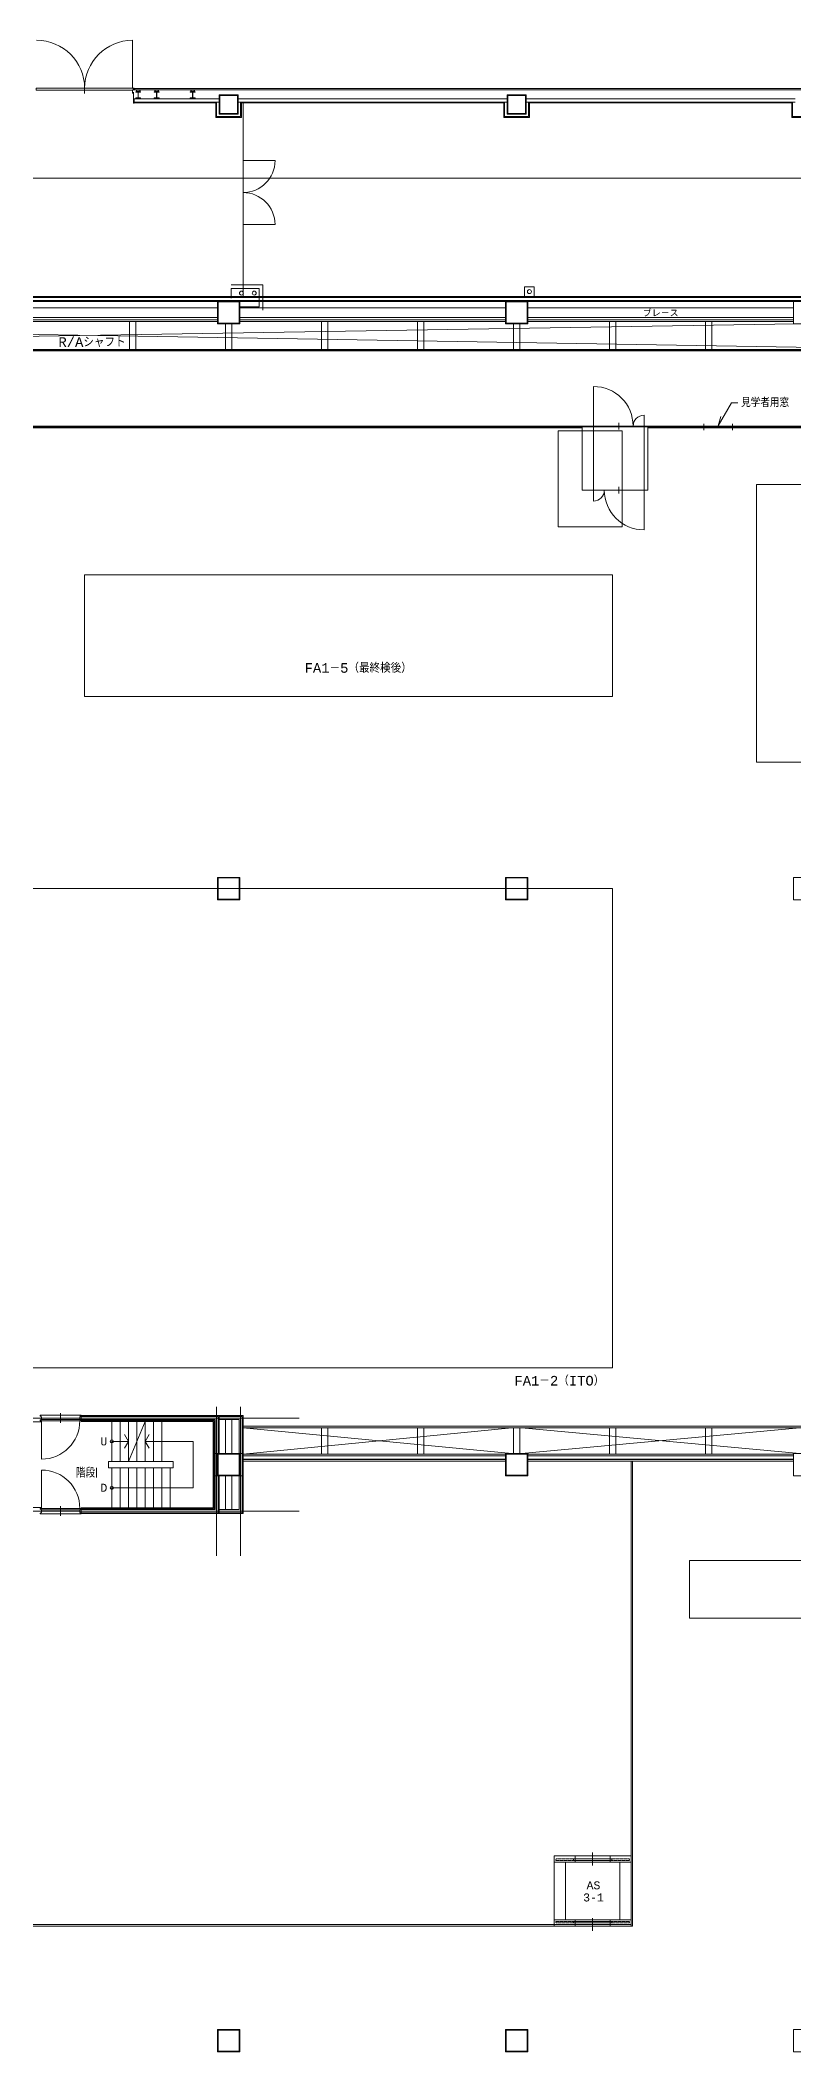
# Model space of a CAD drawing. Extents: x 225000 to 2157367, y 208400 to 840900.
# Drawn here: x 331038 to 354586, y 398852 to 461712 of the extents above; entities that cross this region are included whole.
import ezdxf
from ezdxf.enums import TextEntityAlignment as Align

# ---------------------------------------------------------------- set-up
doc = ezdxf.new("R2010")
doc.units = 0
doc.header["$LTSCALE"] = 10
doc.linetypes.add('Data Center Layout_L20$0$CENTER', pattern=[2, 1.25, -0.25, 0.25, -0.25])
doc.linetypes.add('Data Center Layout_L20$0$DOTK1', pattern=[0.1, 0.05, -0.05])
for name, color, linetype, lineweight in [('Data Center Layout_L20$0$ARC', 252, 'Continuous', 0), ('Data Center Layout_L20$0$K-SIN', 252, 'Data Center Layout_L20$0$CENTER', 9), ('Data Center Layout_L20$0$SUGATA3', 252, 'Continuous', 0)]:
    doc.layers.add(name, color=color, linetype=linetype, lineweight=lineweight)
doc.styles.add('Data Center Layout_L20$0$ATS', font='monotxt', dxfattribs={"bigfont": 'BIGFONT'})
doc.styles.add('Data Center Layout_L20$0$ROMS', font='ROMANS.shx', dxfattribs={"bigfont": 'bigfont.shx'})

# ---------------------------------------------------------------- blocks, each defined once
blk = doc.blocks.new('Data Center Layout_L20')
at = {"layer": 'Data Center Layout_L20$0$ARC'}
for p, q in [((333925.59, 261712.31), (333925.59, 260212.31)), ((333970.59, 260202.31), (355425.59, 260202.31)), ((333970.59, 260167.31), (355390.59, 260167.31)), ((336625.59, 259877.31), (333975.59, 259877.31)), ((333975.59, 259752.31), (333975.59, 259877.31)), ((336625.59, 259777.31), (333975.59, 259777.31)), ((336525.59, 259752.31), (333975.59, 259752.31)), ((333990.59, 260202.31), (333990.59, 260167.31)), ((336525.59, 259752.31), (336525.59, 259302.31)), ((336550.59, 259777.31), (336550.59, 259327.31)), ((337225.59, 259877.31), (345625.59, 259877.31)), ((337225.59, 259777.31), (345625.59, 259777.31)), ((337300.59, 259777.31), (337300.59, 259327.31)), ((337325.59, 259752.31), (345525.59, 259752.31)), ((337325.59, 259752.31), (337325.59, 259302.31)), ((337375.59, 259752.31), (337375.59, 253702.31)), ((345525.59, 259752.31), (345525.59, 259302.31)), ((345550.59, 259777.31), (345550.59, 259327.31)), ((346225.59, 259877.31), (354625.59, 259877.31)), ((346225.59, 259777.31), (354625.59, 259777.31)), ((346300.59, 259777.31), (346300.59, 259327.31)), ((346325.59, 259752.31), (346325.59, 259302.31)), ((346325.59, 259752.31), (354525.59, 259752.31)), ((354525.59, 259752.31), (354525.59, 259302.31)), ((354550.59, 259777.31), (354550.59, 259327.31)), ((336525.59, 259302.31), (337325.59, 259302.31)), ((336550.59, 259327.31), (337300.59, 259327.31)), ((345525.59, 259302.31), (346325.59, 259302.31)), ((345550.59, 259327.31), (346300.59, 259327.31)), ((354525.59, 259302.31), (354975.59, 259302.31)), ((354550.59, 259327.31), (355000.59, 259327.31)), ((306955.59, 253702.31), (357895.59, 253702.31)), ((306955.59, 253677.31), (357895.59, 253677.31)), ((306955.59, 253577.31), (357895.59, 253577.31)), ((306955.59, 253552.31), (357895.59, 253552.31)), ((328275.59, 253352.31), (336575.59, 253352.31)), ((337275.59, 253352.31), (345575.59, 253352.31)), ((305775.59, 252927.31), (359075.59, 252052.31)), ((305775.59, 252052.31), (359075.59, 252927.31)), ((328275.59, 253052.31), (336575.59, 253052.31)), ((328275.59, 252977.31), (336575.59, 252977.31)), ((328275.59, 252927.31), (336575.59, 252927.31)), ((337275.59, 253052.31), (345575.59, 253052.31)), ((337275.59, 252977.31), (345575.59, 252977.31)), ((337275.59, 252927.31), (345575.59, 252927.31)), ((346275.59, 252977.31), (354575.59, 252977.31)), ((346275.59, 252927.31), (354575.59, 252927.31)), ((359125.59, 252002.31), (305725.59, 252002.31)), ((359075.59, 252052.31), (305775.59, 252052.31)), ((305275.59, 249652.31), (347975.59, 249652.31)), ((305275.59, 249602.31), (347975.59, 249602.31)), ((350025.59, 249652.31), (351325.59, 249652.31)), ((350025.59, 249602.31), (351325.59, 249602.31)), ((351425.59, 249652.31), (352125.59, 249652.31)), ((351425.59, 249627.31), (352125.59, 249627.31)), ((351425.59, 249602.31), (352125.59, 249602.31)), ((351775.59, 249727.31), (351775.59, 249527.31)), ((352325.59, 249652.31), (353025.59, 249652.31)), ((352325.59, 249627.31), (353025.59, 249627.31)), ((352325.59, 249602.31), (353025.59, 249602.31)), ((352675.59, 249727.31), (352675.59, 249527.31)), ((353125.59, 249652.31), (359125.59, 249652.31)), ((353125.59, 249602.31), (359125.59, 249602.31)), ((331060.59, 218742.31), (332290.59, 218742.31)), ((331075.59, 217372.31), (331075.59, 218572.31)), ((332315.59, 218732.31), (336625.59, 218732.31)), ((332315.59, 218707.31), (336600.59, 218707.31)), ((332315.59, 218607.31), (336500.59, 218607.31)), ((332315.59, 218582.31), (336475.59, 218582.31)), ((336475.59, 215822.31), (336475.59, 218582.31)), ((336500.59, 215797.31), (336500.59, 218607.31)), ((336600.59, 217552.31), (336600.59, 218707.31)), ((336625.59, 217552.31), (336625.59, 218732.31)), ((336625.59, 218732.31), (337375.59, 218732.31)), ((336625.59, 218707.31), (337350.59, 218707.31)), ((337350.59, 215697.31), (337350.59, 218707.31)), ((337375.59, 215672.31), (337375.59, 218732.31)), ((382525.59, 218402.31), (337375.59, 218402.31)), ((345775.59, 217552.31), (337375.59, 218352.31)), ((337375.59, 217522.31), (345775.59, 218352.31)), ((382475.59, 218352.31), (337375.59, 218352.31)), ((354775.59, 217552.31), (346075.59, 218352.31)), ((346075.59, 217552.31), (354775.59, 218352.31)), ((345575.59, 217522.31), (337375.59, 217522.31)), ((354575.59, 217522.31), (346275.59, 217522.31)), ((331075.59, 217032.31), (331075.59, 215832.31)), ((345575.59, 217472.31), (337375.59, 217472.31)), ((345575.59, 217372.31), (337375.59, 217372.31)), ((345575.59, 217359.81), (337375.59, 217359.81)), ((345575.59, 217309.81), (337375.59, 217309.81)), ((354575.59, 217472.31), (346275.59, 217472.31)), ((354575.59, 217372.31), (346275.59, 217372.31)), ((354575.59, 217359.81), (346275.59, 217359.81)), ((354575.59, 217309.81), (346275.59, 217309.81)), ((349500.59, 202827.31), (349500.59, 217309.81)), ((349550.59, 202777.31), (349550.59, 217309.81)), ((336600.59, 215697.31), (336600.59, 216852.31)), ((336625.59, 215672.31), (336625.59, 216852.31)), ((331060.59, 215662.31), (332290.59, 215662.31)), ((332315.59, 215822.31), (336475.59, 215822.31)), ((332315.59, 215797.31), (336500.59, 215797.31)), ((332315.59, 215697.31), (336600.59, 215697.31)), ((332315.59, 215672.31), (336625.59, 215672.31)), ((336625.59, 215697.31), (337350.59, 215697.31)), ((336625.59, 215672.31), (337375.59, 215672.31)), ((297901.05, 202777.31), (349550.59, 202777.31)), ((297950.58, 202827.31), (349500.59, 202827.31))]:
    blk.add_line(p, q, dxfattribs=at)
at = {"layer": 'Data Center Layout_L20$0$ARC', "linetype": 'Continuous'}
for p, q in [((332425.59, 260352.31), (332425.59, 260052.31)), ((338375.59, 257952.31), (337375.59, 257952.31)), ((338375.59, 255952.31), (337375.59, 255952.31)), ((348325.59, 250892.31), (348325.59, 249652.31)), ((348325.59, 249652.31), (348325.59, 247652.31)), ((349115.59, 249552.31), (349115.59, 249752.31)), ((349905.59, 249992.31), (349905.59, 249652.31)), ((349905.59, 249652.31), (349905.59, 247652.31)), ((349115.59, 247752.31), (349115.59, 247552.31)), ((348325.59, 247312.31), (348325.59, 247652.31)), ((349905.59, 246412.31), (349905.59, 247652.31)), ((331675.59, 218807.31), (331675.59, 218507.31)), ((331675.59, 215597.31), (331675.59, 215897.31)), ((347750.59, 204977.31), (347750.59, 204777.31)), ((348300.59, 205077.31), (348300.59, 204677.31)), ((348850.59, 204977.31), (348850.59, 204777.31)), ((347100.59, 204777.31), (349500.59, 204777.31)), ((347450.59, 204777.31), (347450.59, 202977.31)), ((349150.59, 204777.31), (349150.59, 202977.31)), ((347100.59, 202977.31), (349500.59, 202977.31)), ((347750.59, 202777.31), (347750.59, 202977.31)), ((348300.59, 202627.31), (348300.59, 203027.31)), ((348850.59, 202777.31), (348850.59, 202977.31))]:
    blk.add_line(p, q, dxfattribs=at)
at = {"layer": 'Data Center Layout_L20$0$ARC'}
for points in [[(330910.59, 260212.31), (332425.59, 260212.31), (332425.59, 260152.31), (330910.59, 260152.31)], [(333940.59, 260212.31), (332425.59, 260212.31), (332425.59, 260152.31), (333940.59, 260152.31)], [(334175.59, 260102.31), (334025.59, 260102.31), (334025.59, 260093.31), (334097.59, 260093.31), (334097.59, 259911.31), (334025.59, 259911.31), (334025.59, 259902.31), (334175.59, 259902.31), (334175.59, 259911.31), (334103.59, 259911.31), (334103.59, 260093.31), (334175.59, 260093.31)], [(334044.59, 260152.31), (334044.59, 260102.31), (334094.59, 260102.31), (334094.59, 260108.31), (334050.59, 260108.31), (334050.59, 260152.31)], [(334150.59, 260117.31), (334050.59, 260117.31), (334050.59, 260167.31), (334150.59, 260167.31)], [(334156.59, 260152.31), (334156.59, 260102.31), (334106.59, 260102.31), (334106.59, 260108.31), (334150.59, 260108.31), (334150.59, 260152.31)], [(334600.59, 260102.31), (334750.59, 260102.31), (334750.59, 260093.31), (334678.59, 260093.31), (334678.59, 259911.31), (334750.59, 259911.31), (334750.59, 259902.31), (334600.59, 259902.31), (334600.59, 259911.31), (334672.59, 259911.31), (334672.59, 260093.31), (334600.59, 260093.31)], [(334619.59, 260152.31), (334619.59, 260102.31), (334669.59, 260102.31), (334669.59, 260108.31), (334625.59, 260108.31), (334625.59, 260152.31)], [(334625.59, 260117.31), (334725.59, 260117.31), (334725.59, 260167.31), (334625.59, 260167.31)], [(334731.59, 260152.31), (334731.59, 260102.31), (334681.59, 260102.31), (334681.59, 260108.31), (334725.59, 260108.31), (334725.59, 260152.31)], [(335725.59, 260102.31), (335875.59, 260102.31), (335875.59, 260093.31), (335803.59, 260093.31), (335803.59, 259911.31), (335875.59, 259911.31), (335875.59, 259902.31), (335725.59, 259902.31), (335725.59, 259911.31), (335797.59, 259911.31), (335797.59, 260093.31), (335725.59, 260093.31)], [(335744.59, 260152.31), (335744.59, 260102.31), (335794.59, 260102.31), (335794.59, 260108.31), (335750.59, 260108.31), (335750.59, 260152.31)], [(335750.59, 260117.31), (335850.59, 260117.31), (335850.59, 260167.31), (335750.59, 260167.31)], [(335856.59, 260152.31), (335856.59, 260102.31), (335806.59, 260102.31), (335806.59, 260108.31), (335850.59, 260108.31), (335850.59, 260152.31)], [(337225.59, 259402.31), (337225.59, 260002.31), (336625.59, 260002.31), (336625.59, 259402.31)], [(337205.59, 259422.31), (337205.59, 259982.31), (336645.59, 259982.31), (336645.59, 259422.31)], [(346225.59, 259402.31), (346225.59, 260002.31), (345625.59, 260002.31), (345625.59, 259402.31)], [(346205.59, 259422.31), (346205.59, 259982.31), (345645.59, 259982.31), (345645.59, 259422.31)], [(346475.59, 254002.31), (346475.59, 253702.31), (346175.59, 253702.31), (346175.59, 254002.31)], [(336575.59, 252852.31), (336575.59, 253552.31), (337275.59, 253552.31), (337275.59, 252852.31)], [(336595.59, 252872.31), (336595.59, 253532.31), (337255.59, 253532.31), (337255.59, 252872.31)], [(345575.59, 252852.31), (345575.59, 253552.31), (346275.59, 253552.31), (346275.59, 252852.31)], [(345595.59, 252872.31), (345595.59, 253532.31), (346255.59, 253532.31), (346255.59, 252872.31)], [(346275.59, 253052.31), (354575.59, 253052.31), (354575.59, 253352.31), (346275.59, 253352.31)], [(354575.59, 252852.31), (354575.59, 253552.31), (355275.59, 253552.31), (355275.59, 252852.31)], [(333825.59, 252052.31), (334025.59, 252052.31), (334025.59, 252927.31), (333825.59, 252927.31)], [(336825.59, 252052.31), (337025.59, 252052.31), (337025.59, 252852.31), (336825.59, 252852.31)], [(339825.59, 252052.31), (340025.59, 252052.31), (340025.59, 252927.31), (339825.59, 252927.31)], [(342825.59, 252052.31), (343025.59, 252052.31), (343025.59, 252927.31), (342825.59, 252927.31)], [(345825.59, 252052.31), (346025.59, 252052.31), (346025.59, 252852.31), (345825.59, 252852.31)], [(348825.59, 252052.31), (349025.59, 252052.31), (349025.59, 252927.31), (348825.59, 252927.31)], [(351825.59, 252052.31), (352025.59, 252052.31), (352025.59, 252927.31), (351825.59, 252927.31)], [(351325.59, 249652.31), (351395.59, 249652.31), (351395.59, 249602.31), (351325.59, 249602.31)], [(352225.59, 249652.31), (352155.59, 249652.31), (352155.59, 249602.31), (352225.59, 249602.31)], [(352225.59, 249652.31), (352295.59, 249652.31), (352295.59, 249602.31), (352225.59, 249602.31)], [(353125.59, 249652.31), (353055.59, 249652.31), (353055.59, 249602.31), (353125.59, 249602.31)], [(349225.59, 246507.31), (349225.59, 249507.31), (347225.59, 249507.31), (347225.59, 246507.31)], [(372925.59, 247827.31), (353425.59, 247827.31), (353425.59, 239152.31), (362425.59, 239152.31), (362425.59, 234652.31), (379125.59, 234652.31), (379125.59, 249507.31), (372925.59, 249507.31)], [(348925.59, 241202.31), (348925.59, 245002.31), (332425.59, 245002.31), (332425.59, 241202.31)], [(348925.59, 220227.31), (312985.59, 220227.31), (312985.59, 235202.31), (348925.59, 235202.31)], [(336575.59, 234852.31), (336575.59, 235552.31), (337275.59, 235552.31), (337275.59, 234852.31)], [(336595.59, 234872.31), (336595.59, 235532.31), (337255.59, 235532.31), (337255.59, 234872.31)], [(345575.59, 234852.31), (345575.59, 235552.31), (346275.59, 235552.31), (346275.59, 234852.31)], [(345595.59, 234872.31), (345595.59, 235532.31), (346255.59, 235532.31), (346255.59, 234872.31)], [(354575.59, 234852.31), (354575.59, 235552.31), (355275.59, 235552.31), (355275.59, 234852.31)], [(331065.59, 218572.31), (332285.59, 218572.31), (332285.59, 218612.31), (331065.59, 218612.31)], [(337025.59, 217552.31), (336825.59, 217552.31), (336825.59, 218607.31), (337025.59, 218607.31)], [(339825.59, 217522.31), (340025.59, 217522.31), (340025.59, 218352.31), (339825.59, 218352.31)], [(342825.59, 217522.31), (343025.59, 217522.31), (343025.59, 218352.31), (342825.59, 218352.31)], [(345825.59, 217552.31), (346025.59, 217552.31), (346025.59, 218352.31), (345825.59, 218352.31)], [(348825.59, 217522.31), (349025.59, 217522.31), (349025.59, 218352.31), (348825.59, 218352.31)], [(351825.59, 217522.31), (352025.59, 217522.31), (352025.59, 218352.31), (351825.59, 218352.31)], [(336575.59, 216852.31), (336575.59, 217552.31), (337275.59, 217552.31), (337275.59, 216852.31)], [(336595.59, 216872.31), (336595.59, 217532.31), (337255.59, 217532.31), (337255.59, 216872.31)], [(345575.59, 216852.31), (345575.59, 217552.31), (346275.59, 217552.31), (346275.59, 216852.31)], [(345595.59, 216872.31), (345595.59, 217532.31), (346255.59, 217532.31), (346255.59, 216872.31)], [(354575.59, 216852.31), (354575.59, 217552.31), (355275.59, 217552.31), (355275.59, 216852.31)], [(337025.59, 216852.31), (336825.59, 216852.31), (336825.59, 215797.31), (337025.59, 215797.31)], [(331065.59, 215832.31), (332285.59, 215832.31), (332285.59, 215792.31), (331065.59, 215792.31)], [(351325.59, 212402.31), (356125.59, 212402.31), (356125.59, 214202.31), (351325.59, 214202.31)], [(336575.59, 198852.31), (336575.59, 199552.31), (337275.59, 199552.31), (337275.59, 198852.31)], [(336595.59, 198872.31), (336595.59, 199532.31), (337255.59, 199532.31), (337255.59, 198872.31)], [(345575.59, 198852.31), (345575.59, 199552.31), (346275.59, 199552.31), (346275.59, 198852.31)], [(345595.59, 198872.31), (345595.59, 199532.31), (346255.59, 199532.31), (346255.59, 198872.31)], [(354575.59, 198852.31), (354575.59, 199552.31), (355275.59, 199552.31), (355275.59, 198852.31)]]:
    blk.add_lwpolyline(points, close=True, dxfattribs=at)
for points in [[(333970.59, 260187.31), (333970.59, 260212.31), (333945.59, 260212.31), (333945.59, 260147.31), (333925.59, 260147.31), (333925.59, 260062.31), (333950.59, 260062.31), (333950.59, 260087.31)], [(333950.59, 260062.31), (333950.59, 259742.31), (333975.59, 259742.31), (333975.59, 259767.31)], [(333970.59, 260187.31), (333990.59, 260167.31), (333970.59, 260167.31), (333970.59, 260187.31), (333990.59, 260187.31), (333990.59, 260167.31)], [(337000.59, 254072.31), (337995.59, 254072.31), (337995.59, 253277.31)], [(337000.59, 253652.31), (337000.59, 253952.31), (337875.59, 253952.31), (337875.59, 253377.31), (337275.59, 253377.31)], [(352840.1, 250380.26), (352640.1, 250380.26), (352225.59, 249662.31), (352303.23, 249952.08)], [(351395.59, 249627.31), (351395.59, 249652.31), (351425.59, 249652.31), (351425.59, 249602.31), (351395.59, 249602.31), (351395.59, 249607.31)], [(352155.59, 249627.31), (352155.59, 249652.31), (352125.59, 249652.31), (352125.59, 249602.31), (352155.59, 249602.31), (352155.59, 249607.31)], [(352295.59, 249627.31), (352295.59, 249652.31), (352325.59, 249652.31), (352325.59, 249602.31), (352295.59, 249602.31), (352295.59, 249607.31)], [(353055.59, 249627.31), (353055.59, 249652.31), (353025.59, 249652.31), (353025.59, 249602.31), (353055.59, 249602.31), (353055.59, 249607.31)], [(331035.59, 218717.31), (331035.59, 218742.31), (331060.59, 218742.31), (331060.59, 218697.31), (331075.59, 218697.31), (331075.59, 218617.31), (331060.59, 218617.31), (331060.59, 218572.31), (331035.59, 218572.31), (331035.59, 218597.31)], [(332315.59, 218717.31), (332315.59, 218742.31), (332290.59, 218742.31), (332290.59, 218697.31), (332275.59, 218697.31), (332275.59, 218617.31), (332290.59, 218617.31), (332290.59, 218572.31), (332315.59, 218572.31), (332315.59, 218597.31)], [(332355.59, 218617.31), (332355.59, 218607.31), (332315.59, 218607.31), (332315.59, 218707.31), (332355.59, 218707.31), (332355.59, 218697.31)], [(336665.59, 218617.31), (336665.59, 218607.31), (336625.59, 218607.31), (336625.59, 218707.31), (336665.59, 218707.31), (336665.59, 218697.31)], [(336510.59, 217592.31), (336500.59, 217592.31), (336500.59, 217552.31), (336600.59, 217552.31), (336600.59, 217592.31), (336590.59, 217592.31)], [(337260.59, 217592.31), (337250.59, 217592.31), (337250.59, 217552.31), (337350.59, 217552.31), (337350.59, 217592.31), (337340.59, 217592.31)], [(337415.59, 217382.31), (337415.59, 217372.31), (337375.59, 217372.31), (337375.59, 217472.31), (337415.59, 217472.31), (337415.59, 217462.31)], [(345535.59, 217382.31), (345535.59, 217372.31), (345575.59, 217372.31), (345575.59, 217472.31), (345535.59, 217472.31), (345535.59, 217462.31)], [(346315.59, 217382.31), (346315.59, 217372.31), (346275.59, 217372.31), (346275.59, 217472.31), (346315.59, 217472.31), (346315.59, 217462.31)], [(354535.59, 217382.31), (354535.59, 217372.31), (354575.59, 217372.31), (354575.59, 217472.31), (354535.59, 217472.31), (354535.59, 217462.31)], [(336510.59, 216812.31), (336500.59, 216812.31), (336500.59, 216852.31), (336600.59, 216852.31), (336600.59, 216812.31), (336590.59, 216812.31)], [(337260.59, 216812.31), (337250.59, 216812.31), (337250.59, 216852.31), (337350.59, 216852.31), (337350.59, 216812.31), (337340.59, 216812.31)], [(331035.59, 215687.31), (331035.59, 215662.31), (331060.59, 215662.31), (331060.59, 215707.31), (331075.59, 215707.31), (331075.59, 215787.31), (331060.59, 215787.31), (331060.59, 215832.31), (331035.59, 215832.31), (331035.59, 215807.31)], [(332315.59, 215687.31), (332315.59, 215662.31), (332290.59, 215662.31), (332290.59, 215707.31), (332275.59, 215707.31), (332275.59, 215787.31), (332290.59, 215787.31), (332290.59, 215832.31), (332315.59, 215832.31), (332315.59, 215807.31)], [(332355.59, 215707.31), (332355.59, 215697.31), (332315.59, 215697.31), (332315.59, 215797.31), (332355.59, 215797.31), (332355.59, 215787.31)], [(336665.59, 215707.31), (336665.59, 215697.31), (336625.59, 215697.31), (336625.59, 215797.31), (336665.59, 215797.31), (336665.59, 215787.31)]]:
    blk.add_lwpolyline(points, dxfattribs=at)
blk.add_lwpolyline([(333970.59, 260202.31), (333970.59, 260187.31), (333990.59, 260187.31), (333990.59, 260202.31, -0.29445667)], format="xyb", close=True, dxfattribs=at)
at = {"layer": 'Data Center Layout_L20$0$ARC', "flags": 128}
for points in [[(347975.59, 249652.31), (350025.59, 249652.31), (350025.59, 247652.31), (347975.59, 247652.31), (347975.59, 249652.31)], [(349500.59, 204977.31), (349500.59, 202777.31), (347100.59, 202777.31), (347100.59, 204977.31), (349500.59, 204977.31), (349500.59, 204977.31)]]:
    blk.add_lwpolyline(points, close=True, dxfattribs=at)
at = {"layer": 'Data Center Layout_L20$0$ARC', "linetype": 'Data Center Layout_L20$0$DOTK1'}
for points in [[(347750.59, 204877.31), (347750.59, 204827.31), (347150.59, 204827.31), (347150.59, 204877.31)], [(348850.59, 204877.31), (348850.59, 204827.31), (349450.59, 204827.31), (349450.59, 204877.31)], [(347750.59, 202877.31), (347750.59, 202927.31), (347150.59, 202927.31), (347150.59, 202877.31)], [(348850.59, 202877.31), (348850.59, 202927.31), (349450.59, 202927.31), (349450.59, 202877.31)]]:
    blk.add_lwpolyline(points, close=True, dxfattribs=at)
at = {"layer": 'Data Center Layout_L20$0$ARC', "linetype": 'Continuous'}
for points in [[(348300.59, 204877.31), (348300.59, 204827.31), (347700.59, 204827.31), (347700.59, 204877.31)], [(348300.59, 204877.31), (348300.59, 204827.31), (348900.59, 204827.31), (348900.59, 204877.31)], [(348300.59, 202877.31), (348300.59, 202927.31), (347700.59, 202927.31), (347700.59, 202877.31)], [(348300.59, 202877.31), (348300.59, 202927.31), (348900.59, 202927.31), (348900.59, 202877.31)]]:
    blk.add_lwpolyline(points, close=True, dxfattribs=at)
at = {"layer": 'Data Center Layout_L20$0$ARC'}
for centre in [(337325.59, 253808.46), (337725.59, 253808.46), (346325.59, 253855.99)]:
    blk.add_circle(centre, 62.5, dxfattribs=at)
for centre, radius, start, end in [((330925.59, 260212.31), 1500, 0, 90), ((333925.59, 260212.31), 1500, 90, 180), ((331075.59, 218572.31), 1200, 270, 0), ((331075.59, 215832.31), 1200, 0, 90)]:
    blk.add_arc(centre, radius, start, end, dxfattribs=at)
at = {"layer": 'Data Center Layout_L20$0$ARC', "linetype": 'Continuous'}
for centre, radius, start, end in [((337375.59, 257952.31), 1000, 270, 0), ((337375.59, 255952.31), 1000, 0, 90), ((348325.59, 249652.31), 1240, 0, 90), ((349905.59, 249652.31), 340, 90, 180), ((348325.59, 247652.31), 340, 270, 0), ((349905.59, 247652.31), 1240, 180, 270)]:
    blk.add_arc(centre, radius, start, end, dxfattribs=at)
at = {"layer": 'Data Center Layout_L20$0$K-SIN'}
for p, q in [((264786.62, 257402.31), (546925.59, 257402.31)), ((265925.59, 253702.31), (546925.59, 253702.31)), ((290425.59, 252027.31), (446275.59, 252027.31)), ((290425.59, 249627.31), (446275.59, 249627.31)), ((336550.59, 214352.31), (336550.59, 219007.31)), ((337300.59, 214352.31), (337300.59, 219007.31)), ((330064.16, 218657.31), (339125.59, 218657.31)), ((330064.16, 218542.31), (331075.59, 218542.31)), ((330064.16, 215862.31), (331075.59, 215862.31)), ((330064.16, 215747.31), (339125.59, 215747.31))]:
    blk.add_line(p, q, dxfattribs=at)
at = {"layer": 'Data Center Layout_L20$0$SUGATA3'}
for p, q in [((332315.59, 218552.31), (336445.59, 218552.31)), ((333275.59, 217302.31), (333275.59, 218552.31)), ((333535.59, 217302.31), (333535.59, 218552.31)), ((333795.59, 217302.31), (333795.59, 218552.31)), ((333795.59, 217302.31), (334315.59, 218552.31)), ((334055.59, 217302.31), (334055.59, 218552.31)), ((334315.59, 217302.31), (334315.59, 218552.31)), ((334575.59, 217302.31), (334575.59, 218552.31)), ((334835.59, 217302.31), (334835.59, 218552.31)), ((336445.59, 215852.31), (336445.59, 218552.31)), ((336625.59, 218607.31), (337250.59, 218607.31)), ((337250.59, 217552.31), (337250.59, 218607.31)), ((333795.59, 217927.31), (333275.59, 217927.31)), ((334315.59, 217927.31), (335095.59, 217927.31)), ((334575.59, 217927.31), (335820.59, 217927.31)), ((335820.59, 216477.31), (335820.59, 217927.31)), ((333175.59, 217302.31), (335195.59, 217302.31)), ((333175.59, 217102.31), (333175.59, 217302.31)), ((333175.59, 217102.31), (335195.59, 217102.31)), ((333275.59, 217102.31), (333275.59, 215852.31)), ((333535.59, 217102.31), (333535.59, 215852.31)), ((333795.59, 217102.31), (333795.59, 215852.31)), ((334055.59, 217102.31), (334055.59, 215852.31)), ((334315.59, 217102.31), (334315.59, 215852.31)), ((334575.59, 217102.31), (334575.59, 215852.31)), ((334835.59, 217102.31), (334835.59, 215852.31)), ((335095.59, 217102.31), (335095.59, 215852.31)), ((335195.59, 217102.31), (335195.59, 217302.31)), ((333275.59, 216477.31), (335820.59, 216477.31)), ((337250.59, 216852.31), (337250.59, 215797.31)), ((332315.59, 215852.31), (336445.59, 215852.31)), ((336625.59, 215797.31), (337250.59, 215797.31))]:
    blk.add_line(p, q, dxfattribs=at)
for points in [[(333670.59, 218143.81), (333795.59, 217927.31), (333670.59, 217710.8)], [(334440.59, 218143.81), (334315.59, 217927.31), (334440.59, 217710.8)]]:
    blk.add_lwpolyline(points, dxfattribs=at)
for centre in [(333275.59, 217927.31), (333275.59, 216477.31)]:
    blk.add_circle(centre, 50, dxfattribs=at)
at = {"layer": 'Data Center Layout_L20$0$ARC', "style": 'Data Center Layout_L20$0$ATS'}
for s, height, p in [('ブレ－ス', 200, (350425.59, 253173.29)), ('R/Aシャフト', 300, (332656.18, 252279.82)), ('FA1－5（最終検後）', 300, (340974.43, 242096.71)), ('FA1－2（ITO）', 300, (347260.87, 219822.92)), ('U', 250, (333025.59, 217927.31)), ('D', 250, (333025.59, 216477.31))]:
    blk.add_text(s, height=height, dxfattribs=at).set_placement(p, align=Align.MIDDLE_CENTER)
blk.add_text('見学者用窓', height=250, dxfattribs=at).set_placement((352940.1, 250380.26), align=Align.MIDDLE_LEFT)
at = {"layer": 'Data Center Layout_L20$0$ARC', "style": 'Data Center Layout_L20$0$ROMS', "width": 0.8}
blk.add_text('階段I', height=300, dxfattribs=at).set_placement((332495.92, 216947), align=Align.MIDDLE_CENTER)
at = {"layer": 'Data Center Layout_L20$0$ARC', "style": 'Data Center Layout_L20$0$ATS'}
for s, p in [('3-1', (348326.79, 203549.91)), ('AS', (348326.79, 203928.51))]:
    blk.add_text(s, height=250, dxfattribs=at).set_placement(p, align=Align.CENTER)

msp = doc.modelspace()

# ---------------------------------------------------------------- block references
msp.add_blockref('Data Center Layout_L20', (0, 200000))

doc.saveas('drawing.dxf')
